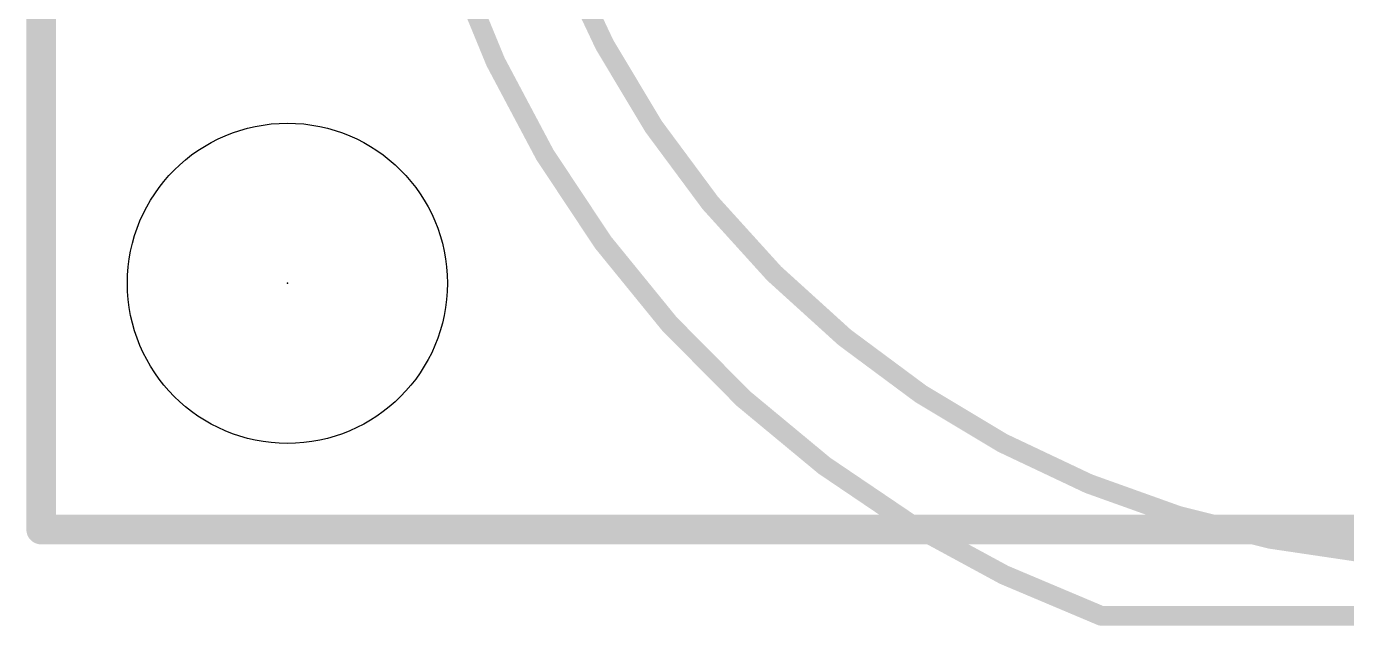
# Model space of a CAD drawing. Extents: x -6.3 to 52.2, y -19.1 to 23.1.
# Drawn here: x -0.15 to 13.47, y -0.99 to 5.19 of the extents above; entities that cross this region are included whole.
import ezdxf

# ---------------------------------------------------------------- set-up
doc = ezdxf.new("R2010")
doc.units = 0
for name, color, linetype in [('1', 12, 'CONTINUOUS'), ('16', 132, 'CONTINUOUS'), ('20', 53, 'CONTINUOUS'), ('21', 41, 'CONTINUOUS'), ('23', 53, 'CONTINUOUS'), ('51', 53, 'CONTINUOUS')]:
    doc.layers.add(name, color=color, linetype=linetype)

msp = doc.modelspace()

# ---------------------------------------------------------------- linework, layer by layer
at = {"layer": '1', "const_width": 0.254}
for points in [[(0, 0), (0, 22.86)], [(52.07, 0), (0, 0)]]:
    msp.add_lwpolyline(points, dxfattribs=at)
at = {"layer": '1', "const_width": 0.127}
for points in [[(0, 0.0635, 1), (0, -0.0635)], [(-0.0635, 0, 1), (0.0635, 0)]]:
    msp.add_lwpolyline(points, format="xyb", dxfattribs=at)
at = {"layer": '16', "const_width": 0.254}
for points in [[(0, 0), (0, 22.86)], [(52.07, 0), (0, 0)]]:
    msp.add_lwpolyline(points, dxfattribs=at)
at = {"layer": '16', "const_width": 0.127}
for points in [[(0, 0.0635, 1), (0, -0.0635)], [(-0.0635, 0, 1), (0.0635, 0)]]:
    msp.add_lwpolyline(points, format="xyb", dxfattribs=at)
at = {"layer": '20', "const_width": 0.3048}
for points in [[(0, 22.86), (0, 0)], [(0, 0), (52.07, 0)]]:
    msp.add_lwpolyline(points, dxfattribs=at)
at = {"layer": '20', "const_width": 0.1524}
for points in [[(0, 0.0762, 1), (0, -0.0762)], [(-0.0762, 0, 1), (0.0762, 0)]]:
    msp.add_lwpolyline(points, format="xyb", dxfattribs=at)
at = {"layer": '20'}
msp.add_circle((2.54, 2.54), 1.651, dxfattribs=at)
at = {"layer": '21'}
for points, const_width in [([(10.932, 19.992, 0.6993), (10.932, -0.888)], 0.2032), ([(10.932, -0.8372, 1), (10.932, -0.9388)], 0.1016), ([(10.9146, -0.9357, 1), (10.9494, -0.8403)], 0.1016)]:
    msp.add_lwpolyline(points, format="xyb", dxfattribs=dict(at, const_width=const_width))
at = {"layer": '21', "const_width": 0.2032}
msp.add_lwpolyline([(10.932, -0.888), (18.532, -0.888)], dxfattribs=at)
at = {"layer": '23'}
msp.add_point((2.54, 2.54), dxfattribs=at)
at = {"layer": '51', "const_width": 0.2032}
msp.add_lwpolyline([(14.632, -0.288, 1), (14.632, 19.712, 1), (14.632, -0.288)], format="xyb", dxfattribs=at)

doc.saveas('drawing.dxf')
